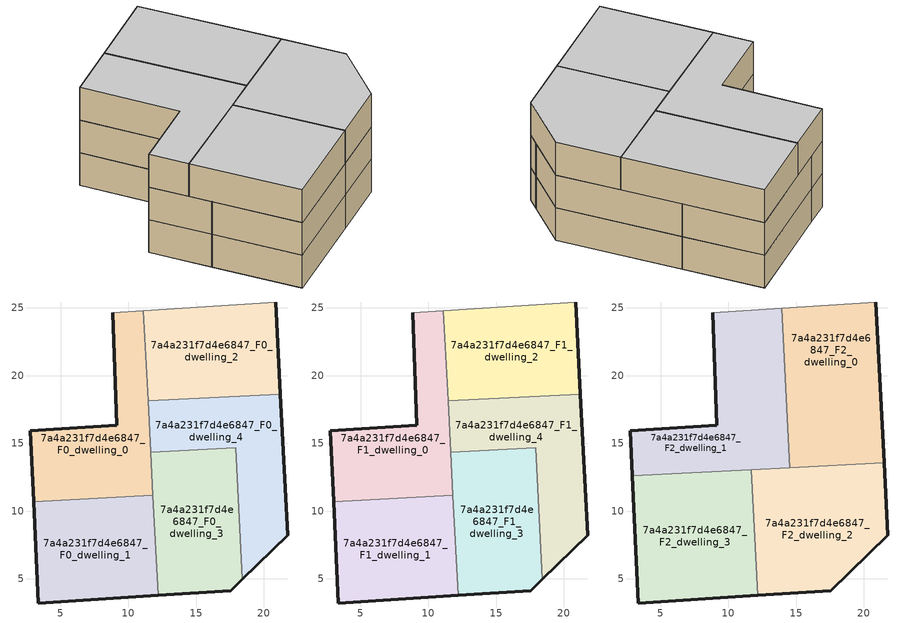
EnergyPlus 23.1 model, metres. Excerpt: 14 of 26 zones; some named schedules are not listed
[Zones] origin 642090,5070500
7a4a231f7d4e6847_F0_dwelling_0
 floor ground (EU_floor_Construction): 11.82,11.16 11.11,24.78 8.87,24.63 9.17,16.32 2.76,15.92 3.01,10.7 z0
 wall outside (EU_wall_Construction): 3.01,10.7 2.76,15.92 9.17,16.32 8.87,24.63 z0:3
 wall adiabatic (EU_wall_Construction): 8.87,24.63 11.11,24.78 z0:3
 wall to 7a4a231f7d4e6847_F0_dwelling_1 (EU_wall_Construction): 11.82,11.16 3.01,10.7 z0:3
 wall to 7a4a231f7d4e6847_F0_dwelling_2 (EU_wall_Construction): 11.11,24.78 11.46,18.13 z0:3
 wall to 7a4a231f7d4e6847_F0_dwelling_4 (EU_wall_Construction): 11.46,18.13 11.66,14.34 z0:3
 wall to 7a4a231f7d4e6847_F0_dwelling_3 (EU_wall_Construction): 11.66,14.34 11.82,11.16 z0:3
7a4a231f7d4e6847_F0_dwelling_1
 floor ground (EU_floor_Construction): 12.21,3.78 11.82,11.16 3.01,10.7 3.36,3.22 z0
 wall outside (EU_wall_Construction): 12.21,3.78 3.36,3.22 3.01,10.7 z0:3
 wall to 7a4a231f7d4e6847_F0_dwelling_3 (EU_wall_Construction): 11.82,11.16 12.21,3.78 z0:3
7a4a231f7d4e6847_F0_dwelling_2
 floor ground (EU_floor_Construction): 21.23,18.64 20.88,25.43 11.11,24.78 11.46,18.13 z0
 wall outside (EU_wall_Construction): 20.88,25.43 21.23,18.64 z0:3
 wall to 7a4a231f7d4e6847_F0_dwelling_4 (EU_wall_Construction): 21.23,18.64 11.46,18.13 z0:3
 wall adiabatic (EU_wall_Construction): 11.11,24.78 20.88,25.43 z0:3
7a4a231f7d4e6847_F0_dwelling_3
 floor ground (EU_floor_Construction): 17.57,4.11 18.43,4.95 17.92,14.67 11.66,14.34 12.21,3.78 z0
 wall outside (EU_wall_Construction): 18.43,4.95 17.57,4.11 12.21,3.78 z0:3
 wall to 7a4a231f7d4e6847_F0_dwelling_4 (EU_wall_Construction): 11.66,14.34 17.92,14.67 18.43,4.95 z0:3
7a4a231f7d4e6847_F0_dwelling_4
 floor ground (EU_floor_Construction): 21.77,8.21 21.23,18.64 11.46,18.13 11.66,14.34 17.92,14.67 18.43,4.95 z0
 wall outside (EU_wall_Construction): 21.23,18.64 21.77,8.21 18.43,4.95 z0:3
7a4a231f7d4e6847_F1_dwelling_0
 floor to 7a4a231f7d4e6847_F0_dwelling_0 (EU_floor_Construction): 11.82,11.16 11.11,24.78 8.87,24.63 9.17,16.32 2.76,15.92 3.01,10.7 z3
 wall outside (EU_wall_Construction): 3.01,10.7 2.76,15.92 9.17,16.32 8.87,24.63 z3:6
 wall adiabatic (EU_wall_Construction): 8.87,24.63 11.11,24.78 z3:6
 wall to 7a4a231f7d4e6847_F1_dwelling_1 (EU_wall_Construction): 11.82,11.16 3.01,10.7 z3:6
 wall to 7a4a231f7d4e6847_F1_dwelling_2 (EU_wall_Construction): 11.11,24.78 11.46,18.13 z3:6
 wall to 7a4a231f7d4e6847_F1_dwelling_4 (EU_wall_Construction): 11.46,18.13 11.66,14.34 z3:6
 wall to 7a4a231f7d4e6847_F1_dwelling_3 (EU_wall_Construction): 11.66,14.34 11.82,11.16 z3:6
7a4a231f7d4e6847_F1_dwelling_1
 floor to 7a4a231f7d4e6847_F0_dwelling_1 (EU_floor_Construction): 12.21,3.78 11.82,11.16 3.01,10.7 3.36,3.22 z3
 wall outside (EU_wall_Construction): 12.21,3.78 3.36,3.22 3.01,10.7 z3:6
 wall to 7a4a231f7d4e6847_F1_dwelling_3 (EU_wall_Construction): 11.82,11.16 12.21,3.78 z3:6
 ceiling adiabatic (EU_roof_Construction): 11.79,11.15 12.17,3.77 3.36,3.22 3.01,10.7 z6
7a4a231f7d4e6847_F1_dwelling_2
 floor to 7a4a231f7d4e6847_F0_dwelling_2 (EU_floor_Construction): 21.23,18.64 20.88,25.43 11.11,24.78 11.46,18.13 z3
 wall outside (EU_wall_Construction): 20.88,25.43 21.23,18.64 z3:6
 wall to 7a4a231f7d4e6847_F1_dwelling_4 (EU_wall_Construction): 21.23,18.64 11.46,18.13 z3:6
 wall adiabatic (EU_wall_Construction): 11.11,24.78 20.88,25.43 z3:6
7a4a231f7d4e6847_F1_dwelling_3
 floor to 7a4a231f7d4e6847_F0_dwelling_3 (EU_floor_Construction): 17.57,4.11 18.43,4.95 17.92,14.67 11.66,14.34 12.21,3.78 z3
 wall outside (EU_wall_Construction): 18.43,4.95 17.57,4.11 12.21,3.78 z3:6
 wall to 7a4a231f7d4e6847_F1_dwelling_4 (EU_wall_Construction): 11.66,14.34 17.92,14.67 18.43,4.95 z3:6
 ceiling adiabatic (EU_roof_Construction): 17.99,13.38 18.43,4.95 17.57,4.11 12.21,3.78 11.72,13.05 z6
7a4a231f7d4e6847_F1_dwelling_4
 floor to 7a4a231f7d4e6847_F0_dwelling_4 (EU_floor_Construction): 21.77,8.21 21.23,18.64 11.46,18.13 11.66,14.34 17.92,14.67 18.43,4.95 z3
 wall outside (EU_wall_Construction): 21.23,18.64 21.77,8.21 18.43,4.95 z3:6
 ceiling adiabatic (EU_roof_Construction): 21.49,13.56 21.77,8.21 18.43,4.95 17.99,13.38 z6
7a4a231f7d4e6847_F2_dwelling_0
 floor to 7a4a231f7d4e6847_F1_dwelling_2 (EU_floor_Construction): 21.23,18.64 20.88,25.43 13.94,24.97 14.28,18.28 z6
 floor to 7a4a231f7d4e6847_F1_dwelling_4 (EU_floor_Construction): 21.49,13.56 21.23,18.64 14.28,18.28 14.48,14.49 17.92,14.67 17.99,13.38 z6
 floor to 7a4a231f7d4e6847_F1_dwelling_3 (EU_floor_Construction): 17.99,13.38 17.92,14.67 14.48,14.49 14.55,13.2 z6
 wall outside (EU_wall_Construction): 20.88,25.43 21.49,13.56 z6:9
 wall to 7a4a231f7d4e6847_F2_dwelling_1 (EU_wall_Construction): 14.55,13.2 13.94,24.97 z6:9
 wall adiabatic (EU_wall_Construction): 13.94,24.97 20.88,25.43 z6:9
 wall to 7a4a231f7d4e6847_F2_dwelling_2 (EU_wall_Construction): 21.49,13.56 14.55,13.2 z6:9
 ceiling to 7a4a231f7d4e6847_F3_dwelling_0 (EU_floor_Construction): 20.88,25.43 21.49,13.56 14.55,13.2 13.94,24.97 z9
7a4a231f7d4e6847_F2_dwelling_1
 floor to 7a4a231f7d4e6847_F1_dwelling_0 (EU_floor_Construction): 11.72,13.06 11.11,24.78 8.87,24.63 9.17,16.32 2.76,15.92 2.92,12.6 z6
 floor to 7a4a231f7d4e6847_F1_dwelling_2 (EU_floor_Construction): 14.28,18.28 13.94,24.97 11.11,24.78 11.46,18.13 z6
 floor to 7a4a231f7d4e6847_F1_dwelling_4 (EU_floor_Construction): 14.48,14.49 14.28,18.28 11.46,18.13 11.66,14.34 z6
 floor to 7a4a231f7d4e6847_F1_dwelling_3 (EU_floor_Construction): 14.55,13.2 14.48,14.49 11.66,14.34 11.72,13.06 z6
 wall outside (EU_wall_Construction): 2.92,12.6 2.76,15.92 9.17,16.32 8.87,24.63 z6:9
 wall adiabatic (EU_wall_Construction): 8.87,24.63 13.94,24.97 z6:9
 wall to 7a4a231f7d4e6847_F2_dwelling_3 (EU_wall_Construction): 11.69,13.05 2.92,12.6 z6:9
 wall to 7a4a231f7d4e6847_F2_dwelling_2 (EU_wall_Construction): 14.55,13.2 11.69,13.05 z6:9
 ceiling to 7a4a231f7d4e6847_F3_dwelling_1 (EU_floor_Construction): 13.94,24.97 14.55,13.2 2.92,12.6 2.76,15.92 9.17,16.32 8.87,24.63 z9
7a4a231f7d4e6847_F2_dwelling_2
 floor to 7a4a231f7d4e6847_F1_dwelling_1 (EU_floor_Construction): 12.21,3.78 11.82,11.16 11.79,11.15 12.17,3.77 z6
 floor to 7a4a231f7d4e6847_F1_dwelling_0 (EU_floor_Construction): 11.82,11.16 11.72,13.05 11.69,13.05 11.79,11.15 z6
 floor adiabatic (EU_floor_Construction): 17.57,4.11 21.77,8.21 21.49,13.56 11.69,13.05 11.72,13.05 12.21,3.78 12.17,3.77 z6
 wall outside (EU_wall_Construction): 21.49,13.56 21.77,8.21 17.57,4.11 12.17,3.77 z6:9
 wall to 7a4a231f7d4e6847_F2_dwelling_3 (EU_wall_Construction): 12.17,3.77 11.69,13.05 z6:9
 ceiling to 7a4a231f7d4e6847_F3_dwelling_2 (EU_floor_Construction): 21.49,13.56 21.77,8.21 17.57,4.11 12.17,3.77 11.69,13.05 z9
7a4a231f7d4e6847_F2_dwelling_3
 floor to 7a4a231f7d4e6847_F1_dwelling_0 (EU_floor_Construction): 11.79,11.15 11.69,13.05 2.92,12.6 3.01,10.7 z6
 floor adiabatic (EU_floor_Construction): 12.17,3.77 11.69,13.05 11.79,11.15 3.01,10.7 2.92,12.6 3.36,3.22 z6
 wall outside (EU_wall_Construction): 12.17,3.77 3.36,3.22 2.92,12.6 z6:9
 ceiling to 7a4a231f7d4e6847_F3_dwelling_3 (EU_floor_Construction): 11.69,13.05 12.17,3.77 3.36,3.22 2.92,12.6 z9
[Building]
EU S2 Campaign: North Axis=0; Terrain=City; Solar Distribution=FullExterior
[Site:Location]
Lyon-Bron: Latitude=45.75; Longitude=5; Time Zone=1; Elevation=198
[SizingPeriod:WeatherFileDays]
AnnualSizingPeriod: Begin Month=1; Begin Day of Month=1; End Month=12; End Day of Month=31; Day of Week for Start Day=Monday; Use Weather File Daylight Saving Period=No; Use Weather File Rain and Snow Indicators=No
[MATERIAL]
EU_InternalMass_Material: Roughness=MediumRough; Thickness=0.1; Conductivity=1; Density=1800; Specific Heat=900; Thermal Absorptance=0.9; Solar Absorptance=0.7; Visible Absorptance=0.7
[MATERIAL:NOMASS] Roughness=MediumRough; Thermal Absorptance=0.9; Solar Absorptance=0.7; Visible Absorptance=0.7
Name | Thermal Resistance
EU_wall_NoMass | 1.15691
EU_roof_NoMass | 1.19505
EU_floor_NoMass | 1.78277
[CONSTRUCTION]
EU_wall_Construction: EU_wall_NoMass
EU_roof_Construction: EU_roof_NoMass
EU_floor_Construction: EU_floor_NoMass
EU_InternalMass_Construction: EU_InternalMass_Material
[ZONE] Type=1; Multiplier=1; Ceiling Height=autocalculate; Floor Area=autocalculate; Part of Total Floor Area=Yes
Name | Volume
7a4a231f7d4e6847_F0_dwelling_0; 7a4a231f7d4e6847_F1_dwelling_0 | 197.433
7a4a231f7d4e6847_F2_dwelling_0 | 246.823
7a4a231f7d4e6847_F0_dwelling_1; 7a4a231f7d4e6847_F1_dwelling_1 | 197.45
7a4a231f7d4e6847_F2_dwelling_1 | 246.83
7a4a231f7d4e6847_F0_dwelling_2; 7a4a231f7d4e6847_F1_dwelling_2; 7a4a231f7d4e6847_F0_dwelling_3; 7a4a231f7d4e6847_F1_dwelling_3 | 197.464
7a4a231f7d4e6847_F2_dwelling_2 | 246.834
7a4a231f7d4e6847_F2_dwelling_3 | 246.816
7a4a231f7d4e6847_F0_dwelling_4; 7a4a231f7d4e6847_F1_dwelling_4 | 197.447
[INTERNALMASS] Construction=EU_InternalMass_Construction
Name | Zone or ZoneList | Surface Area
7a4a231f7d4e6847_F0_dwelling_0_EU_InternalMass | 7a4a231f7d4e6847_F0_dwelling_0 | 65.8118
7a4a231f7d4e6847_F0_dwelling_1_EU_InternalMass | 7a4a231f7d4e6847_F0_dwelling_1 | 65.8177
7a4a231f7d4e6847_F0_dwelling_2_EU_InternalMass | 7a4a231f7d4e6847_F0_dwelling_2 | 65.822
7a4a231f7d4e6847_F0_dwelling_3_EU_InternalMass | 7a4a231f7d4e6847_F0_dwelling_3 | 65.821
7a4a231f7d4e6847_F0_dwelling_4_EU_InternalMass | 7a4a231f7d4e6847_F0_dwelling_4 | 65.8159
7a4a231f7d4e6847_F1_dwelling_0_EU_InternalMass | 7a4a231f7d4e6847_F1_dwelling_0 | 65.8118
7a4a231f7d4e6847_F1_dwelling_1_EU_InternalMass | 7a4a231f7d4e6847_F1_dwelling_1 | 65.8177
7a4a231f7d4e6847_F1_dwelling_2_EU_InternalMass | 7a4a231f7d4e6847_F1_dwelling_2 | 65.822
7a4a231f7d4e6847_F1_dwelling_3_EU_InternalMass | 7a4a231f7d4e6847_F1_dwelling_3 | 65.821
7a4a231f7d4e6847_F1_dwelling_4_EU_InternalMass | 7a4a231f7d4e6847_F1_dwelling_4 | 65.8159
7a4a231f7d4e6847_F2_dwelling_0_EU_InternalMass | 7a4a231f7d4e6847_F2_dwelling_0 | 82.2708
7a4a231f7d4e6847_F2_dwelling_1_EU_InternalMass | 7a4a231f7d4e6847_F2_dwelling_1 | 82.2774
7a4a231f7d4e6847_F2_dwelling_2_EU_InternalMass | 7a4a231f7d4e6847_F2_dwelling_2 | 82.2769
7a4a231f7d4e6847_F2_dwelling_3_EU_InternalMass | 7a4a231f7d4e6847_F2_dwelling_3 | 82.27
[OTHEREQUIPMENT] Fuel Type=Electricity; Design Level Calculation Method=Watts/Area; Power per Zone Floor Area=1; Fraction Latent=0; Fraction Radiant=0; Fraction Lost=0; Carbon Dioxide Generation Rate=0; EndUse Subcategory=EU_Step8_InternalGains
Name | Zone or ZoneList or Space or SpaceList | Schedule
EU_Step8_InternalGain_7a4a231f7d4e6847_F0_dwelling_0_f000 | 7a4a231f7d4e6847_F0_dwelling_0 | EU_Step8_GainSchedule_7a4a231f7d4e6847_F0_dwelling_0_f000
EU_Step8_InternalGain_7a4a231f7d4e6847_F0_dwelling_1_f000 | 7a4a231f7d4e6847_F0_dwelling_1 | EU_Step8_GainSchedule_7a4a231f7d4e6847_F0_dwelling_1_f000
EU_Step8_InternalGain_7a4a231f7d4e6847_F0_dwelling_2_f000 | 7a4a231f7d4e6847_F0_dwelling_2 | EU_Step8_GainSchedule_7a4a231f7d4e6847_F0_dwelling_2_f000
EU_Step8_InternalGain_7a4a231f7d4e6847_F0_dwelling_3_f000 | 7a4a231f7d4e6847_F0_dwelling_3 | EU_Step8_GainSchedule_7a4a231f7d4e6847_F0_dwelling_3_f000
EU_Step8_InternalGain_7a4a231f7d4e6847_F0_dwelling_4_f000 | 7a4a231f7d4e6847_F0_dwelling_4 | EU_Step8_GainSchedule_7a4a231f7d4e6847_F0_dwelling_4_f000
EU_Step8_InternalGain_7a4a231f7d4e6847_F1_dwelling_0_f000 | 7a4a231f7d4e6847_F1_dwelling_0 | EU_Step8_GainSchedule_7a4a231f7d4e6847_F1_dwelling_0_f000
EU_Step8_InternalGain_7a4a231f7d4e6847_F1_dwelling_1_f000 | 7a4a231f7d4e6847_F1_dwelling_1 | EU_Step8_GainSchedule_7a4a231f7d4e6847_F1_dwelling_1_f000
EU_Step8_InternalGain_7a4a231f7d4e6847_F1_dwelling_2_f000 | 7a4a231f7d4e6847_F1_dwelling_2 | EU_Step8_GainSchedule_7a4a231f7d4e6847_F1_dwelling_2_f000
EU_Step8_InternalGain_7a4a231f7d4e6847_F1_dwelling_3_f000 | 7a4a231f7d4e6847_F1_dwelling_3 | EU_Step8_GainSchedule_7a4a231f7d4e6847_F1_dwelling_3_f000
EU_Step8_InternalGain_7a4a231f7d4e6847_F1_dwelling_4_f000 | 7a4a231f7d4e6847_F1_dwelling_4 | EU_Step8_GainSchedule_7a4a231f7d4e6847_F1_dwelling_4_f000
EU_Step8_InternalGain_7a4a231f7d4e6847_F2_dwelling_0_f000 | 7a4a231f7d4e6847_F2_dwelling_0 | EU_Step8_GainSchedule_7a4a231f7d4e6847_F2_dwelling_0_f000
EU_Step8_InternalGain_7a4a231f7d4e6847_F2_dwelling_1_f000 | 7a4a231f7d4e6847_F2_dwelling_1 | EU_Step8_GainSchedule_7a4a231f7d4e6847_F2_dwelling_1_f000
EU_Step8_InternalGain_7a4a231f7d4e6847_F2_dwelling_2_f000 | 7a4a231f7d4e6847_F2_dwelling_2 | EU_Step8_GainSchedule_7a4a231f7d4e6847_F2_dwelling_2_f000
EU_Step8_InternalGain_7a4a231f7d4e6847_F2_dwelling_3_f000 | 7a4a231f7d4e6847_F2_dwelling_3 | EU_Step8_GainSchedule_7a4a231f7d4e6847_F2_dwelling_3_f000
[ZONEVENTILATION:DESIGNFLOWRATE] Schedule=EU_AlwaysOn; Design Flow Rate Calculation Method=AirChanges/Hour; Air Changes per Hour=0.551728; Ventilation Type=Natural; Fan Pressure Rise=0; Fan Total Efficiency=1; Constant Term Coefficient=1; Temperature Term Coefficient=0; Velocity Term Coefficient=0; Velocity Squared Term Coefficient=0; Minimum Indoor Temperature=-100; Maximum Indoor Temperature=100; Delta Temperature=-100; Minimum Outdoor Temperature=-100; Maximum Outdoor Temperature=100; Maximum Wind Speed=40
Name | Zone or ZoneList or Space or SpaceList
EU_ConstantAir_7a4a231f7d4e6847_F0_dwelling_0 | 7a4a231f7d4e6847_F0_dwelling_0
EU_ConstantAir_7a4a231f7d4e6847_F0_dwelling_1 | 7a4a231f7d4e6847_F0_dwelling_1
EU_ConstantAir_7a4a231f7d4e6847_F0_dwelling_2 | 7a4a231f7d4e6847_F0_dwelling_2
EU_ConstantAir_7a4a231f7d4e6847_F0_dwelling_3 | 7a4a231f7d4e6847_F0_dwelling_3
EU_ConstantAir_7a4a231f7d4e6847_F0_dwelling_4 | 7a4a231f7d4e6847_F0_dwelling_4
EU_ConstantAir_7a4a231f7d4e6847_F1_dwelling_0 | 7a4a231f7d4e6847_F1_dwelling_0
EU_ConstantAir_7a4a231f7d4e6847_F1_dwelling_1 | 7a4a231f7d4e6847_F1_dwelling_1
EU_ConstantAir_7a4a231f7d4e6847_F1_dwelling_2 | 7a4a231f7d4e6847_F1_dwelling_2
EU_ConstantAir_7a4a231f7d4e6847_F1_dwelling_3 | 7a4a231f7d4e6847_F1_dwelling_3
EU_ConstantAir_7a4a231f7d4e6847_F1_dwelling_4 | 7a4a231f7d4e6847_F1_dwelling_4
EU_ConstantAir_7a4a231f7d4e6847_F2_dwelling_0 | 7a4a231f7d4e6847_F2_dwelling_0
EU_ConstantAir_7a4a231f7d4e6847_F2_dwelling_1 | 7a4a231f7d4e6847_F2_dwelling_1
EU_ConstantAir_7a4a231f7d4e6847_F2_dwelling_2 | 7a4a231f7d4e6847_F2_dwelling_2
EU_ConstantAir_7a4a231f7d4e6847_F2_dwelling_3 | 7a4a231f7d4e6847_F2_dwelling_3
[HVACTEMPLATE:THERMOSTAT] Constant Heating Setpoint=20; Constant Cooling Setpoint=50
EU_HeatOnly_7a4a231f7d4e6847_F0_dwelling_0; EU_HeatOnly_7a4a231f7d4e6847_F0_dwelling_1; EU_HeatOnly_7a4a231f7d4e6847_F0_dwelling_2; EU_HeatOnly_7a4a231f7d4e6847_F0_dwelling_3; EU_HeatOnly_7a4a231f7d4e6847_F0_dwelling_4; EU_HeatOnly_7a4a231f7d4e6847_F1_dwelling_0; EU_HeatOnly_7a4a231f7d4e6847_F1_dwelling_1; EU_HeatOnly_7a4a231f7d4e6847_F1_dwelling_2; EU_HeatOnly_7a4a231f7d4e6847_F1_dwelling_3; EU_HeatOnly_7a4a231f7d4e6847_F1_dwelling_4; EU_HeatOnly_7a4a231f7d4e6847_F2_dwelling_0; EU_HeatOnly_7a4a231f7d4e6847_F2_dwelling_1; EU_HeatOnly_7a4a231f7d4e6847_F2_dwelling_2; EU_HeatOnly_7a4a231f7d4e6847_F2_dwelling_3; EU_HeatOnly_7a4a231f7d4e6847_F3_dwelling_0; EU_HeatOnly_7a4a231f7d4e6847_F3_dwelling_1; EU_HeatOnly_7a4a231f7d4e6847_F3_dwelling_2; EU_HeatOnly_7a4a231f7d4e6847_F3_dwelling_3; EU_HeatOnly_7a4a231f7d4e6847_F4_dwelling_0; EU_HeatOnly_7a4a231f7d4e6847_F4_dwelling_1; EU_HeatOnly_7a4a231f7d4e6847_F4_dwelling_2; EU_HeatOnly_7a4a231f7d4e6847_F4_dwelling_3; EU_HeatOnly_7a4a231f7d4e6847_F5_dwelling_0; EU_HeatOnly_7a4a231f7d4e6847_F5_dwelling_1; EU_HeatOnly_7a4a231f7d4e6847_F5_dwelling_2; EU_HeatOnly_7a4a231f7d4e6847_F5_dwelling_3
[HVACTEMPLATE:ZONE:IDEALLOADSAIRSYSTEM] System Availability Schedule=EU_AlwaysOn; Maximum Heating Supply Air Temperature=50; Minimum Cooling Supply Air Temperature=13; Maximum Heating Supply Air Humidity Ratio=0.0156; Minimum Cooling Supply Air Humidity Ratio=0.0077; Heating Limit=NoLimit; Cooling Limit=NoLimit; Heating Availability Schedule=EU_AlwaysOn; Cooling Availability Schedule=EU_CoolingOff; Dehumidification Control Type=ConstantSensibleHeatRatio; Cooling Sensible Heat Ratio=0.7; Dehumidification Setpoint=60; Humidification Control Type=None; Humidification Setpoint=30; Outdoor Air Method=None; Outdoor Air Flow Rate per Person=0.00944; Outdoor Air Flow Rate per Zone Floor Area=0; Outdoor Air Flow Rate per Zone=0; Demand Controlled Ventilation Type=None; Outdoor Air Economizer Type=NoEconomizer; Heat Recovery Type=None; Sensible Heat Recovery Effectiveness=0.7; Latent Heat Recovery Effectiveness=0.65
Name | Template Thermostat
7a4a231f7d4e6847_F0_dwelling_0 | EU_HeatOnly_7a4a231f7d4e6847_F0_dwelling_0
7a4a231f7d4e6847_F0_dwelling_1 | EU_HeatOnly_7a4a231f7d4e6847_F0_dwelling_1
7a4a231f7d4e6847_F0_dwelling_2 | EU_HeatOnly_7a4a231f7d4e6847_F0_dwelling_2
7a4a231f7d4e6847_F0_dwelling_3 | EU_HeatOnly_7a4a231f7d4e6847_F0_dwelling_3
7a4a231f7d4e6847_F0_dwelling_4 | EU_HeatOnly_7a4a231f7d4e6847_F0_dwelling_4
7a4a231f7d4e6847_F1_dwelling_0 | EU_HeatOnly_7a4a231f7d4e6847_F1_dwelling_0
7a4a231f7d4e6847_F1_dwelling_1 | EU_HeatOnly_7a4a231f7d4e6847_F1_dwelling_1
7a4a231f7d4e6847_F1_dwelling_2 | EU_HeatOnly_7a4a231f7d4e6847_F1_dwelling_2
7a4a231f7d4e6847_F1_dwelling_3 | EU_HeatOnly_7a4a231f7d4e6847_F1_dwelling_3
7a4a231f7d4e6847_F1_dwelling_4 | EU_HeatOnly_7a4a231f7d4e6847_F1_dwelling_4
7a4a231f7d4e6847_F2_dwelling_0 | EU_HeatOnly_7a4a231f7d4e6847_F2_dwelling_0
7a4a231f7d4e6847_F2_dwelling_1 | EU_HeatOnly_7a4a231f7d4e6847_F2_dwelling_1
7a4a231f7d4e6847_F2_dwelling_2 | EU_HeatOnly_7a4a231f7d4e6847_F2_dwelling_2
7a4a231f7d4e6847_F2_dwelling_3 | EU_HeatOnly_7a4a231f7d4e6847_F2_dwelling_3
[SIZING:ZONE] Zone Cooling Design Supply Air Temperature Input Method=SupplyAirTemperature; Zone Cooling Design Supply Air Temperature=13; Zone Heating Design Supply Air Temperature Input Method=SupplyAirTemperature; Zone Heating Design Supply Air Temperature=50; Zone Cooling Design Supply Air Humidity Ratio=0.008; Zone Heating Design Supply Air Humidity Ratio=0.008; Cooling Design Air Flow Method=DesignDay; Cooling Design Air Flow Rate=0; Cooling Minimum Air Flow per Zone Floor Area=0.000762; Cooling Minimum Air Flow=0; Cooling Minimum Air Flow Fraction=0.2; Heating Design Air Flow Method=DesignDay; Heating Design Air Flow Rate=0; Heating Maximum Air Flow per Zone Floor Area=0.002032; Heating Maximum Air Flow=0.141576; Heating Maximum Air Flow Fraction=0.3; Account for Dedicated Outdoor Air System=No; Dedicated Outdoor Air System Control Strategy=NeutralSupplyAir; Dedicated Outdoor Air Low Setpoint Temperature for Design=autosize; Dedicated Outdoor Air High Setpoint Temperature for Design=autosize; Zone Load Sizing Method=Sensible Load Only No Latent Load; Zone Latent Cooling Design Supply Air Humidity Ratio Input Method=HumidityRatioDifference; Zone Cooling Design Supply Air Humidity Ratio Difference=0.005; Zone Latent Heating Design Supply Air Humidity Ratio Input Method=HumidityRatioDifference; Zone Humidification Design Supply Air Humidity Ratio Difference=0.005
7a4a231f7d4e6847_F0_dwelling_0; 7a4a231f7d4e6847_F0_dwelling_1; 7a4a231f7d4e6847_F0_dwelling_2; 7a4a231f7d4e6847_F0_dwelling_3; 7a4a231f7d4e6847_F0_dwelling_4; 7a4a231f7d4e6847_F1_dwelling_0
